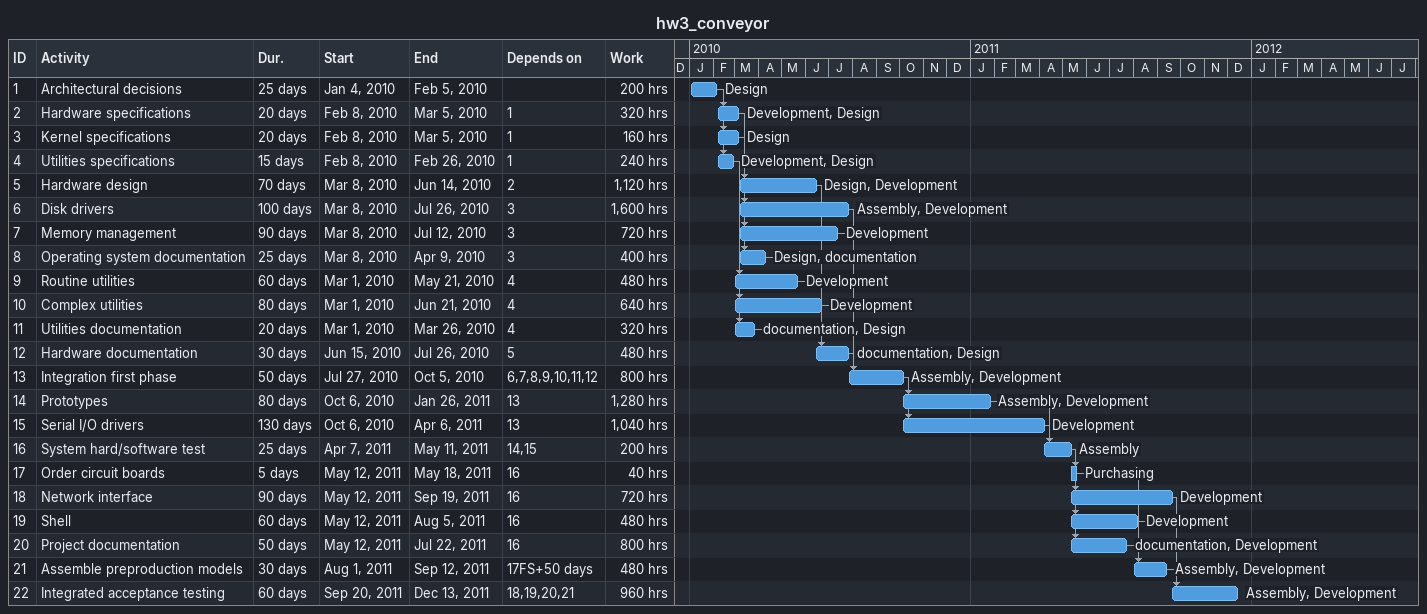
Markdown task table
hw3_conveyor

| ID | Task | Duration | Start | Finish | Predecessors | Resources | Work (h) |
|---|---|---|---|---|---|---|---|
| 1 | Architectural decisions | 25d | 2010-01-04 | 2010-02-05 |  | Design | 200 |
| 2 | Hardware specifications | 20d | 2010-02-08 | 2010-03-05 | 1 | Development, Design | 320 |
| 3 | Kernel specifications | 20d | 2010-02-08 | 2010-03-05 | 1 | Design | 160 |
| 4 | Utilities specifications | 15d | 2010-02-08 | 2010-02-26 | 1 | Development, Design | 240 |
| 5 | Hardware design | 70d | 2010-03-08 | 2010-06-14 | 2 | Design, Development | 1120 |
| 6 | Disk drivers | 100d | 2010-03-08 | 2010-07-26 | 3 | Assembly, Development | 1600 |
| 7 | Memory management | 90d | 2010-03-08 | 2010-07-12 | 3 | Development | 720 |
| 8 | Operating system documentation | 25d | 2010-03-08 | 2010-04-09 | 3 | Design, documentation | 400 |
| 9 | Routine utilities | 60d | 2010-03-01 | 2010-05-21 | 4 | Development | 480 |
| 10 | Complex utilities | 80d | 2010-03-01 | 2010-06-21 | 4 | Development | 640 |
| 11 | Utilities documentation | 20d | 2010-03-01 | 2010-03-26 | 4 | documentation, Design | 320 |
| 12 | Hardware documentation | 30d | 2010-06-15 | 2010-07-26 | 5 | documentation, Design | 480 |
| 13 | Integration first phase | 50d | 2010-07-27 | 2010-10-05 | 6, 7, 8, 9, 10, 11, 12 | Assembly, Development | 800 |
| 14 | Prototypes | 80d | 2010-10-06 | 2011-01-26 | 13 | Assembly, Development | 1280 |
| 15 | Serial I/O drivers | 130d | 2010-10-06 | 2011-04-06 | 13 | Development | 1040 |
| 16 | System hard/software test | 25d | 2011-04-07 | 2011-05-11 | 14, 15 | Assembly | 200 |
| 17 | Order circuit boards | 5d | 2011-05-12 | 2011-05-18 | 16 | Purchasing | 40 |
| 18 | Network interface | 90d | 2011-05-12 | 2011-09-19 | 16 | Development | 720 |
| 19 | Shell | 60d | 2011-05-12 | 2011-08-05 | 16 | Development | 480 |
| 20 | Project documentation | 50d | 2011-05-12 | 2011-07-22 | 16 | documentation, Development | 800 |
| 21 | Assemble preproduction models | 30d | 2011-08-01 | 2011-09-12 | 17FS+50d | Assembly, Development | 480 |
| 22 | Integrated acceptance testing | 60d | 2011-09-20 | 2011-12-13 | 18, 19, 20, 21 | Assembly, Development | 960 |
